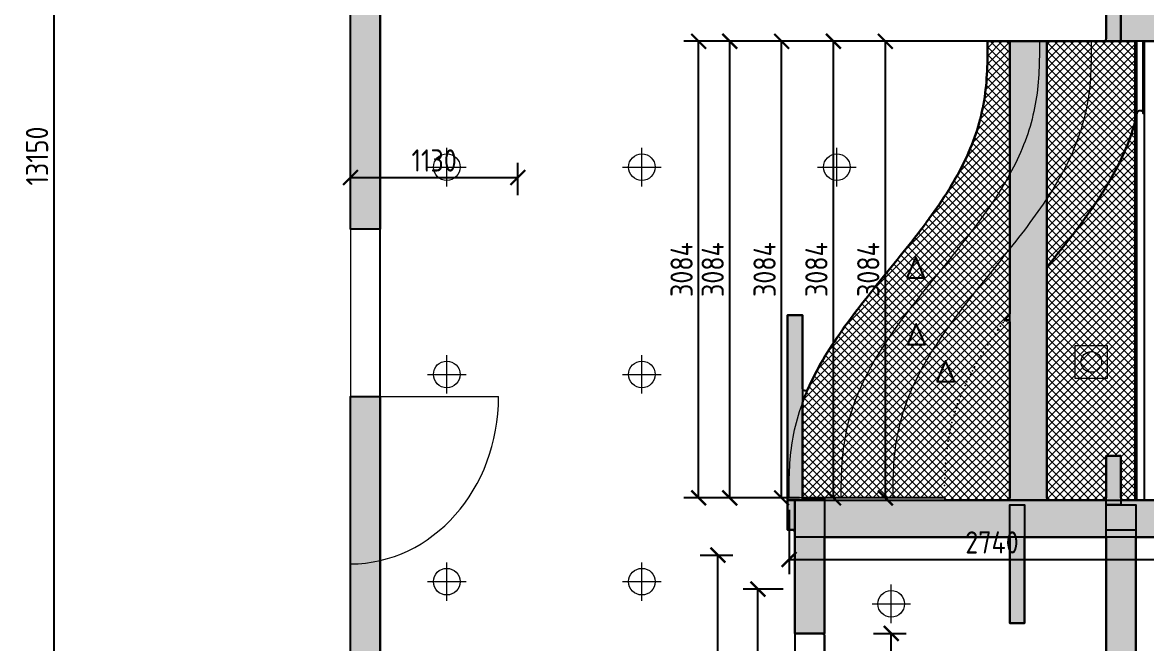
# Model space of a CAD drawing. Header units: millimetres. Extents: x -8200 to 33850, y -13747 to 15953.
# Drawn here: x 487 to 8073, y 3732 to 7927 of the extents above; entities that cross this region are included whole.
import ezdxf

# ---------------------------------------------------------------- set-up
doc = ezdxf.new("R2010")
doc.units = ezdxf.units.MM
for name, color, linetype, lineweight in [('A-CEIL-NODROP', 8, 'Continuous', 13), ('A-CEIL-STEP', 1, 'Continuous', 50), ('A-CEIL-ZONE', 7, 'Continuous', 25), ('A-CONFLICT', 8, 'Continuous', 25), ('A-DESIGN', 8, 'Continuous', 25), ('A-DIMS', 3, 'Continuous', 13), ('A-DOOR', 8, 'Continuous', 18), ('A-LITE-ACCENT', 6, 'Continuous', 25), ('A-LITE-BASE', 2, 'Continuous', 18), ('A-STAIR', 8, 'Continuous', 18), ('A-WALL', 8, 'Continuous', 25), ('A-WALL-FILL', 253, 'Continuous', 25)]:
    doc.layers.add(name, color=color, linetype=linetype, lineweight=lineweight)
doc.styles.get("Standard").update_dxf_attribs({"font": 'gbenor.shx', "bigfont": 'gbcbig.shx'})
doc.dimstyles.new('CD50', dxfattribs={"dimtxt": 150, "dimasz": 100, "dimexe": 100, "dimexo": 80, "dimgap": 40, "dimtad": 1, "dimdec": 0, "dimtxsty": 'Standard', "dimblk": 'ARCHTICK', "dimcen": 2.5, "dimclrd": 3, "dimclre": 3, "dimclrt": 3, "dimazin": 3, "dimtfac": 1, "dimtmove": 0, "dimatfit": 3})

# ---------------------------------------------------------------- blocks, each defined once
blk = doc.blocks.new('SYM-DOOR-LEAF')
at = {"layer": 'A-DOOR'}
blk.add_line((0, 0), (0, 1000), dxfattribs=at)
blk.add_arc((0, 0), 1000, 0, 90, dxfattribs=at)
blk.add_attdef('SRC_ID', (0, -200), '', height=150)
blk = doc.blocks.new('_ARCHTICK')
at = {"color": 0, "linetype": 'BYBLOCK', "const_width": 0.15}
blk.add_lwpolyline([(-0.5, -0.5), (0.5, 0.5)], dxfattribs=at)

msp = doc.modelspace()

# ---------------------------------------------------------------- hatches: boundary and pattern name
at = {"layer": 'A-CEIL-NODROP'}
h = msp.add_hatch(dxfattribs=at)
h.set_pattern_fill('ANSI37', color=256, scale=12)
h.paths.add_polyline_path([(6726.1, 4700.4), (6724.2, 4700.9), (6722.3, 4701.5), (6720.6, 4702.4), (6718.9, 4703.4), (6717.3, 4704.5), (6715.9, 4705.9), (6714.5, 4707.3), (6713.4, 4708.9), (6712.4, 4710.6), (6711.5, 4712.3), (6710.9, 4714.2), (6710.4, 4716.1), (6710.1, 4718), (6710, 4720), (6710, 4716.1), (6360, 4716.1), (6010, 4716.1), (5750, 4716.1), (5750, 5355.7), (5757.1, 5375), (5766.7, 5400), (5776.9, 5425), (5787.6, 5450), (5798.7, 5475), (5810.4, 5500), (5822.5, 5525), (5835.1, 5550), (5848.2, 5575), (5861.7, 5600), (5875.7, 5625), (5890.1, 5650), (5905, 5675), (5920.2, 5700), (5935.9, 5725), (5952, 5750), (5968.4, 5775), (5985.3, 5800), (6002.4, 5825), (6019.9, 5850), (6037.7, 5875), (6055.8, 5900), (6074.2, 5925), (6092.9, 5950), (6111.8, 5975), (6130.9, 6000), (6150.2, 6025), (6169.7, 6050), (6189.4, 6075), (6209.2, 6100), (6229.1, 6125), (6249.2, 6150), (6269.3, 6175), (6289.5, 6200), (6309.7, 6225), (6330, 6250), (6350.3, 6275), (6370.5, 6300), (6390.7, 6325), (6410.8, 6350), (6430.9, 6375), (6450.8, 6400), (6470.6, 6425), (6490.3, 6450), (6509.8, 6475), (6529.1, 6500), (6548.3, 6525), (6567.1, 6550), (6585.8, 6575), (6604.2, 6600), (6622.3, 6625), (6640.1, 6650), (6657.6, 6675), (6674.7, 6700), (6691.6, 6725), (6708, 6750), (6724.1, 6775), (6739.8, 6800), (6755, 6825), (6769.9, 6850), (6784.3, 6875), (6798.3, 6900), (6811.8, 6925), (6824.9, 6950), (6837.5, 6975), (6849.6, 7000), (6861.3, 7025), (6872.4, 7050), (6883.1, 7075), (6893.3, 7100), (6902.9, 7125), (6912.1, 7150), (6920.7, 7175), (6928.9, 7200), (6936.5, 7225), (6943.7, 7250), (6950.3, 7275), (6956.5, 7300), (6962.2, 7325), (6967.4, 7350), (6972.2, 7375), (6976.5, 7400), (6980.4, 7425), (6983.8, 7450), (6986.9, 7475), (6989.6, 7500), (6991.8, 7525), (6993.8, 7550), (6995.4, 7575), (6996.7, 7600), (6997.8, 7625), (6998.6, 7650), (6999.2, 7675), (6999.6, 7700), (6999.8, 7725), (6999.9, 7750), (7000, 7775), (7000, 7800), (7150, 7800), (7150, 7800), (7150, 7800), (7150, 5959.4), (7142.9, 5950), (7124.2, 5925), (7113.9, 5911), (7115.1, 5912.5), (7116.5, 5913.9), (7117.9, 5915.1), (7119.5, 5916.2), (7121.2, 5917.1), (7123, 5917.9), (7124.8, 5918.5), (7126.7, 5918.9), (7128.6, 5919.1), (7130.6, 5919.1), (7132.5, 5919), (7134.4, 5918.7), (7136.2, 5918.1), (7138, 5917.5), (7139.8, 5916.6), (7141.4, 5915.6), (7142.9, 5914.4), (7144.3, 5913.1), (7145.6, 5911.6), (7146.7, 5910.1), (7147.7, 5908.4), (7148.5, 5906.7), (7149.2, 5904.8), (7149.6, 5903), (7149.9, 5901.1), (7150, 5899.1), (7150, 4720), (7149.9, 4718), (7149.6, 4716.1), (7149.1, 4714.2), (7148.5, 4712.3), (7147.6, 4710.6), (7146.6, 4708.9), (7145.5, 4707.3), (7144.1, 4705.9), (7142.7, 4704.5), (7141.1, 4703.4), (7139.4, 4702.4), (7137.7, 4701.5), (7135.8, 4700.9), (7133.9, 4700.4), (7132, 4700.1), (7130, 4700), (6730, 4700), (6728, 4700.1)])
h.paths.add_polyline_path([(7105.8, 5900), (7105.8, 5899.9), (7105.8, 5900.1)])
h.paths.add_polyline_path([(7087.7, 5875), (7087.7, 5874.9), (7087.7, 5875.1)])
h.paths.add_polyline_path([(7069.9, 5850), (7069.9, 5849.9), (7069.9, 5850.1)])
h.paths.add_polyline_path([(7052.4, 5825), (7052.3, 5824.9), (7052.5, 5825.1)])
h.paths.add_polyline_path([(7035.3, 5800), (7035.3, 5800), (7035.3, 5800)])
h.paths.add_polyline_path([(7018.4, 5775), (7018.3, 5774.9), (7018.5, 5775.1)])
h.paths.add_polyline_path([(7002, 5750), (7002, 5749.9), (7002, 5750.1)])
h.paths.add_polyline_path([(6985.9, 5725), (6985.8, 5724.9), (6986, 5725.1)])
h.paths.add_polyline_path([(6970.2, 5700), (6970.1, 5699.9), (6970.3, 5700.1)])
h.paths.add_polyline_path([(6955, 5675), (6955, 5674.9), (6955, 5675.1)])
h.paths.add_polyline_path([(6940.1, 5650), (6940, 5649.9), (6940.2, 5650.1)])
h.paths.add_polyline_path([(6925.7, 5625), (6925.6, 5624.9), (6925.8, 5625.1)])
h.paths.add_polyline_path([(6911.7, 5600), (6911.6, 5599.9), (6911.8, 5600.1)])
h.paths.add_polyline_path([(6898.2, 5575), (6898.1, 5574.9), (6898.3, 5575.1)])
h.paths.add_polyline_path([(6885.1, 5550), (6885, 5549.9), (6885.2, 5550.1)])
h.paths.add_polyline_path([(6872.5, 5525), (6872.4, 5524.9), (6872.6, 5525.1)])
h.paths.add_polyline_path([(6860.4, 5500), (6860.3, 5499.9), (6860.5, 5500.1)])
h.paths.add_polyline_path([(6848.7, 5475), (6848.6, 5474.8), (6848.8, 5475.2)])
h.paths.add_polyline_path([(6837.6, 5450), (6837.5, 5449.9), (6837.7, 5450.1)])
h.paths.add_polyline_path([(6826.9, 5425), (6826.8, 5424.8), (6827, 5425.2)])
h.paths.add_polyline_path([(6816.7, 5400), (6816.6, 5399.8), (6816.8, 5400.2)])
h.paths.add_polyline_path([(6807.1, 5375), (6807.1, 5374.9), (6807.2, 5375.1)])
h.paths.add_polyline_path([(6797.9, 5350), (6797.8, 5349.8), (6798, 5350.2)])
h.paths.add_polyline_path([(6789.3, 5325), (6789.3, 5324.9), (6789.3, 5325.1)])
h.paths.add_polyline_path([(6781.1, 5300), (6781, 5299.8), (6781.2, 5300.2)])
h.paths.add_polyline_path([(6773.5, 5275), (6773.5, 5274.9), (6773.5, 5275.1)])
h.paths.add_polyline_path([(6766.3, 5250), (6766.2, 5249.8), (6766.4, 5250.2)])
h.paths.add_polyline_path([(6759.7, 5225), (6759.7, 5224.9), (6759.7, 5225.1)])
h.paths.add_polyline_path([(6753.5, 5200), (6753.5, 5199.8), (6753.5, 5200.2)])
h.paths.add_polyline_path([(6747.8, 5175), (6747.8, 5174.8), (6747.8, 5175.2)])
h.paths.add_polyline_path([(6742.6, 5150), (6742.6, 5149.8), (6742.6, 5150.2)])
h.paths.add_polyline_path([(6737.8, 5125), (6737.8, 5124.8), (6737.8, 5125.2)])
h.paths.add_polyline_path([(6733.5, 5100), (6733.5, 5099.8), (6733.5, 5100.2)])
h.paths.add_polyline_path([(6729.6, 5075), (6729.6, 5074.8), (6729.6, 5075.2)])
h.paths.add_polyline_path([(6726.2, 5050), (6726.2, 5049.9), (6726.2, 5050.1)])
h.paths.add_polyline_path([(6723.1, 5025), (6723.1, 5024.8), (6723.1, 5025.2)])
h.paths.add_polyline_path([(6720.4, 5000), (6720.4, 4999.8), (6720.4, 5000.2)])
h.paths.add_polyline_path([(6718.2, 4975), (6718.2, 4974.9), (6718.2, 4975.1)])
h.paths.add_polyline_path([(6716.2, 4950), (6716.2, 4949.8), (6716.2, 4950.2)])
h.paths.add_polyline_path([(6714.6, 4925), (6714.6, 4924.9), (6714.6, 4925.1)])
h.paths.add_polyline_path([(6713.3, 4900), (6713.3, 4899.9), (6713.3, 4900.1)])
h.paths.add_polyline_path([(6712.2, 4875), (6712.2, 4874.9), (6712.2, 4875.1)])
h.paths.add_polyline_path([(6711.4, 4850), (6711.4, 4849.9), (6711.4, 4850.1)])
h.paths.add_polyline_path([(6710.8, 4825), (6710.8, 4824.9), (6710.8, 4825.1)])
h.paths.add_polyline_path([(6710.4, 4800), (6710.4, 4799.9), (6710.4, 4800.1)])
h.paths.add_polyline_path([(6710.2, 4775), (6710.2, 4775), (6710.2, 4775)])
h.paths.add_polyline_path([(6710, 4725), (6710, 4725), (6710, 4725)])
h = msp.add_hatch(dxfattribs=at)
h.set_pattern_fill('ANSI37', color=256, scale=12)
h.paths.add_polyline_path([(7993.7, 7250), (7986.5, 7225), (7978.9, 7200), (7970.7, 7175), (7962.1, 7150), (7952.9, 7125), (7943.3, 7100), (7933.1, 7075), (7922.4, 7050), (7911.3, 7025), (7899.6, 7000), (7887.5, 6975), (7874.9, 6950), (7861.8, 6925), (7848.3, 6900), (7834.3, 6875), (7819.9, 6850), (7805, 6825), (7789.8, 6800), (7774.1, 6775), (7758, 6750), (7741.6, 6725), (7724.7, 6700), (7707.6, 6675), (7690.1, 6650), (7672.3, 6625), (7654.2, 6600), (7635.8, 6575), (7617.1, 6550), (7598.2, 6525), (7579.1, 6500), (7559.8, 6475), (7540.3, 6450), (7520.6, 6425), (7500.8, 6400), (7480.9, 6375), (7460.8, 6350), (7440.7, 6325), (7420.5, 6300), (7400.3, 6275), (7400, 6274.6), (7400, 7800), (7400, 7800), (7400, 7800), (7700, 7800), (7800, 7800), (8000, 7800), (8000, 7273.9)])
h = msp.add_hatch(dxfattribs=at)
h.set_pattern_fill('ANSI37', color=256, scale=12)
h.paths.add_polyline_path([(7416.1, 4700.4), (7414.2, 4700.9), (7412.3, 4701.5), (7410.6, 4702.4), (7408.9, 4703.4), (7407.3, 4704.5), (7405.9, 4705.9), (7404.5, 4707.3), (7403.4, 4708.9), (7402.4, 4710.6), (7401.5, 4712.3), (7400.9, 4714.2), (7400.4, 4716.1), (7400.1, 4718), (7400, 4720), (7400, 6267.6), (7400.1, 6269.5), (7400.4, 6271.4), (7400.8, 6273.3), (7401.5, 6275.1), (7402.3, 6276.9), (7403.3, 6278.6), (7404.4, 6280.1), (7440.7, 6325), (7460.8, 6350), (7480.9, 6375), (7500.8, 6400), (7520.6, 6425), (7540.3, 6450), (7559.8, 6475), (7579.1, 6500), (7598.2, 6525), (7617.1, 6550), (7635.8, 6574.9), (7654.2, 6599.9), (7672.3, 6624.9), (7690.1, 6649.9), (7707.6, 6675), (7707.6, 6675), (7724.7, 6700), (7741.6, 6724.9), (7741.6, 6725.1), (7758, 6749.9), (7774.1, 6775), (7774.1, 6775), (7789.8, 6799.9), (7789.8, 6800.1), (7805, 6824.9), (7819.9, 6849.9), (7819.9, 6850.1), (7834.3, 6874.9), (7834.3, 6875.1), (7848.3, 6899.9), (7848.3, 6900.1), (7861.8, 6924.9), (7861.8, 6925.1), (7874.9, 6949.9), (7874.9, 6950.1), (7887.5, 6974.9), (7887.5, 6975.1), (7899.6, 6999.9), (7899.6, 7000.1), (7911.3, 7024.9), (7911.3, 7025.1), (7922.4, 7049.9), (7922.4, 7050.1), (7933.1, 7074.9), (7933.1, 7075.1), (7943.3, 7099.9), (7943.3, 7100.1), (7952.9, 7124.9), (7952.9, 7125.1), (7962.1, 7149.9), (7962.1, 7150.1), (7970.7, 7174.9), (7970.7, 7175.1), (7978.9, 7199.9), (7978.9, 7200.1), (7986.5, 7224.9), (7986.5, 7225.1), (7993.7, 7249.9), (7993.7, 7250.1), (8000, 7273.9), (8000, 4700), (7920, 4700), (7918, 4700.1), (7916.1, 4700.4), (7914.2, 4700.9), (7912.3, 4701.5), (7910.6, 4702.4), (7908.9, 4703.4), (7907.3, 4704.5), (7905.9, 4705.9), (7904.5, 4707.3), (7903.4, 4708.9), (7902.4, 4710.6), (7901.5, 4712.3), (7900.9, 4714.2), (7900.4, 4716.1), (7900.1, 4718), (7900, 4720), (7900, 4999.7), (7900, 4999.7), (7900, 5000), (7899.7, 5000), (7899.7, 5000), (7800.3, 5000), (7800.3, 5000), (7800, 5000), (7800, 4999.7), (7800, 4999.7), (7800, 4720), (7799.9, 4718), (7799.6, 4716.1), (7799.1, 4714.2), (7798.5, 4712.3), (7797.6, 4710.6), (7796.6, 4708.9), (7795.5, 4707.3), (7794.1, 4705.9), (7792.7, 4704.5), (7791.1, 4703.4), (7789.4, 4702.4), (7787.7, 4701.5), (7785.8, 4700.9), (7783.9, 4700.4), (7782, 4700.1), (7780, 4700), (7420, 4700), (7418, 4700.1)])
at = {"layer": 'A-WALL-FILL'}
h = msp.add_hatch(color=256, dxfattribs=at)
h.dxf.hatch_style = 1
h.paths.add_polyline_path([(2700, 6531), (2700, 6649), (2700, 10941), (2700, 13200.2), (2699.9, 13200.2), (2699.9, 13920.2), (2699.9, 14953.2), (2782, 14953.2), (2899.9, 14953.2), (2899.9, 14233.2), (2899.9, 13600), (2900, 13600), (2900, 13200.2), (3269.5, 13200.2), (3700, 13200.2), (3700, 13400), (3800, 13400), (3800, 12950), (3700, 12950), (3700, 13000.2), (3430.3, 13000.2), (2900, 13000.2), (2900, 10941), (2900, 6649), (2900, 6531), (2900, 6530), (2700, 6530)])
h = msp.add_hatch(color=256, dxfattribs=at)
h.dxf.hatch_style = 1
h.paths.add_polyline_path([(6900, 13400), (7000, 13400), (7000, 13200.2), (7269.5, 13200.2), (7799.9, 13200.2), (7799.9, 13118.1), (7799.9, 13002), (7800, 13002), (7800, 13400.2), (7799.9, 13400.2), (7799.9, 13820.2), (7879.9, 13820.2), (7879.9, 13900.2), (13019.9, 13900.2), (13019.9, 13820.2), (13099.9, 13820.2), (13099.9, 13600), (13100, 13600), (13100, 11801), (13100, 11800.2), (13264.2, 11800.2), (13499.9, 11800.2), (13499.9, 11700.2), (13541, 11700.2), (13599.9, 11700.2), (13599.9, 11346.6), (13599.9, 11183.3), (13599.9, 11105), (13599.3, 11105), (13595, 11105), (13595, 11104.4), (13595, 11100.2), (13595, 10977.1), (13595, 10900.2), (13347.4, 10900.2), (13100, 10900.2), (13100, 10900), (13700, 10900), (13700, 10700), (13100, 10700), (13100, 7451), (13100, 7450), (12900, 7450), (12900, 7451), (12900, 7800), (10901, 7800), (9949, 7800), (9900, 7800), (9900, 7700), (9700, 7700), (9700, 8000.2), (9700, 8250), (9699.9, 8250), (9699.9, 9243.1), (9699.9, 10700), (8000.1, 10700), (8000.1, 8000.1), (8000, 8000), (8799, 8000), (8800, 8000), (8800, 7800), (8799, 7800), (7900, 7800), (7800, 7800), (7800, 7999.9), (7790, 7999.9), (7749.9, 7999.9), (7749.9, 10898), (7749.9, 11100.1), (7749.9, 11700), (7800, 11700), (7900, 11700), (8000.1, 11700), (8000.1, 11100.2), (8601.4, 11100.2), (9699.9, 11100.2), (9699.9, 11029.4), (9699.9, 10900.2), (9785.6, 10900.2), (9899.9, 10900.2), (9899.9, 10900), (9900, 10900), (12900, 10900), (12900, 10999), (12900, 11100.2), (12899.9, 11100.2), (12899.9, 13400.2), (8199.9, 13400.2), (8199.9, 13235.9), (8199.9, 13000.2), (8035.6, 13000.2), (7999.8, 13000.2), (8000.1, 12999.9), (8000.1, 12649.9), (7900, 12649.9), (7900, 12551), (7900, 12550), (7800, 12550), (7800, 12551), (7800, 12649.9), (7790, 12649.9), (7749.9, 12649.9), (7749.9, 12999.9), (7790, 12999.9), (7790, 13000.2), (7430.3, 13000.2), (7000, 13000.2), (7000, 12950), (6900, 12950), (6900, 13000.2), (6899.9, 13000.2), (6899.9, 13082.3), (6899.9, 13200.2), (6900, 13200.2)])
h.paths.add_polyline_path([(9699.9, 10900.2), (9098.4, 10900.2), (8000.1, 10900.2), (8000.1, 10900), (9699.9, 10900)])
h.paths.add_polyline_path([(9900, 8000), (9949, 8000), (10901, 8000), (12900, 8000), (12900, 10700), (9900, 10700)])
h = msp.add_hatch(color=256, dxfattribs=at)
h.dxf.hatch_style = 1
h.paths.add_polyline_path([(5499.9, 450), (2801, 450), (1500, 450), (1399, 450), (1300, 450), (1300, 650), (1300, 700.2), (1299.9, 700.2), (1299.9, 704.8), (1299.9, 705), (1299.9, 2300.2), (1300, 2300.2), (1300, 2400), (1300, 2560), (2700, 2560), (2700, 5399), (2700, 5400), (2900, 5400), (2900, 5399), (2900, 2810), (2900, 2560), (2900, 2400), (2900, 2300), (2700, 2300), (2700, 2400), (2699.9, 2400), (2699.9, 2300.2), (2124.9, 2300.2), (1500, 2300.2), (1500, 2200), (2050, 2200), (2050, 1650), (1500, 1650), (1500, 1300), (2050, 1300), (2050, 750), (1500, 750), (1500, 700.1), (1500.1, 700.1), (1772.8, 700.1), (2100.1, 700.1), (2100.1, 650), (2801, 650), (5099.9, 650), (5099.9, 700.1), (5281.8, 700.1), (5500.1, 700.1), (5500.1, 650), (5700, 650), (5700, 700.2), (5572.4, 700.2), (5572.4, 1130.3), (5572.4, 1400), (5700, 1400), (5900, 1400), (5900, 1399), (5900, 200.2), (6680.3, 200.2), (7449.9, 200.2), (7449.9, 293.9), (7449.9, 500.2), (7593.6, 500.2), (7799.9, 500.2), (7799.9, 1721.7), (7799.9, 4450), (7250, 4450), (7250, 3870), (7150, 3870), (7150, 4450), (5900, 4450), (5900, 3800), (5700, 3800), (5700, 4450), (5700, 4499.9), (5699.9, 4499.9), (5650, 4499.9), (5649.9, 4499.9), (5649.9, 4529.9), (5649.9, 4715.1), (5650, 4715.1), (5650, 5950), (5750, 5950), (5750, 4715.1), (5900.1, 4715.1), (5900.1, 4700.1), (5900.1, 4700), (7150, 4700), (7150, 7800), (7400, 7800), (7400, 4700), (7800, 4700), (7800, 5000), (7900, 5000), (7900, 4700), (8236, 4700), (8236, 4624.4), (8249.2, 4597.7), (8250, 4596.1), (8250, 4519.2), (8236, 4518.6), (8236, 4450), (8000, 4450), (8000, 200.2), (8212.2, 200.2), (8599.9, 200.2), (8599.9, 71), (8599.9, 25.8), (8599.9, 5), (8508.4, 5), (8495, 5), (8495, 4.4), (8495, 0.2), (8442.3, 0.2), (8387.6, 0.2), (8000, 0.2), (8000, 0), (8599, 0), (10801, 0), (11400, 0), (11400, 4450), (9001, 4450), (9000, 4450), (9000, 4500), (9000, 4650), (9000, 4900), (8950, 4900), (8950, 6300), (9049.9, 6300), (9049.9, 6450.2), (9050, 6450.2), (9050, 6500), (9059, 6500), (9059, 6507.2), (9123.3, 6507.2), (9199.9, 6507.2), (9199.9, 6514.5), (9199.9, 6600.2), (10142.8, 6600.2), (11399.9, 6600.2), (11399.9, 6535.9), (11399.9, 6500), (11400, 6500), (11599.9, 6500), (11599.9, 6600.2), (11749.9, 6600.2), (11949.9, 6600.2), (11949.9, 6600.1), (12650, 6600.1), (12650, 6399.9), (12100, 6399.9), (12100, 6300), (11600, 6300), (11600, 4900), (11600, 4200), (11600, 200.2), (11812.2, 200.2), (12199.9, 200.2), (12199.9, 71), (12199.9, 25.8), (12199.9, 5), (12108.4, 5), (12095, 5), (12095, 4.4), (12095, 0.2), (12042.3, 0.2), (11987.6, 0.2), (11600, 0.2), (11600, 0), (12199, 0), (14701, 0), (15400, 0), (15400, -200), (14899.9, -200), (14899.9, -212.1), (14899.9, -599.8), (14864.5, -599.8), (14799.9, -599.8), (14799.9, -247), (14799.9, -205), (14800.6, -205), (14805, -205), (14805, -200), (14701, -200), (12199, -200), (12095, -200), (12095, -205), (12095.6, -205), (12099.9, -205), (12099.9, -440.5), (12099.9, -599.8), (12064.5, -599.8), (11999.9, -599.8), (11999.9, -387.5), (11999.9, -200), (11600, -200), (11400, -200), (10999.9, -200), (10999.9, -212.1), (10999.9, -599.8), (10964.5, -599.8), (10899.9, -599.8), (10899.9, -247), (10899.9, -205), (10900.6, -205), (10905, -205), (10905, -200), (10801, -200), (8599, -200), (8495, -200), (8495, -205), (8495.6, -205), (8499.9, -205), (8499.9, -440.5), (8499.9, -599.8), (8464.5, -599.8), (8399.9, -599.8), (8399.9, -387.5), (8399.9, -200), (7201, -200), (6050, -200), (5380, -200), (5380, 0), (5700, 0), (5700, 0.2), (5499.9, 0.2)])
h.paths.add_polyline_path([(9209, 4810.2), (9209, 4793), (9209, 4750.2), (9209, 4693), (9209, 4650), (9988.1, 4650), (9988.1, 4693), (10326.6, 4693), (10777.9, 4693), (10777.9, 4735.9), (10777.9, 4793), (10439.4, 4793), (9988.1, 4793), (9988.1, 4805.9), (9988.1, 4823.1), (10326.6, 4823.1), (10777.9, 4823.1), (10791.6, 4823.1), (10809.9, 4823.1), (11062.8, 4823.1), (11300, 4823.1), (11300, 6300), (11241, 6300), (10499, 6300), (9209, 6300), (9209, 5785.4), (9209, 4823.1)])
h.paths.add_polyline_path([(9059, 4650), (9059, 5230.2), (9050, 5230.2), (9050, 4650)])
h.paths.add_polyline_path([(7800, 200.2), (7799.9, 200.2), (7799.9, 150.2), (7799.9, 118.1), (7799.9, 0.2), (7312, 0.2), (7105, 0.2), (7105, 1.9), (7105, 5), (6457.6, 5), (6095, 5), (6095, 3.3), (6095, 0.2), (5993.4, 0.2), (5900, 0.2), (5900, 0), (6050, 0), (7201, 0), (7800, 0)])

# ---------------------------------------------------------------- linework, layer by layer
at = {"layer": 'A-CEIL-STEP'}
msp.add_lwpolyline([(8000, 4700), (8000, 7801)], dxfattribs=at)
at = {"layer": 'A-CEIL-ZONE'}
for points in [[(2900, 2580), (2900, 12980.2)], [(7800, 7979.9), (7800, 7820), (7799.9, 7818.1), (7799.6, 7816.1), (7799.1, 7814.2), (7798.5, 7812.4), (7797.6, 7810.6), (7796.6, 7808.9), (7795.5, 7807.3), (7794.1, 7805.9), (7792.7, 7804.6), (7791.1, 7803.4), (7789.4, 7802.4), (7787.7, 7801.5), (7785.8, 7800.9), (7783.9, 7800.4), (7782, 7800.1), (7780, 7800), (7700, 7800), (7000.5, 7800), (7000, 7800), (7000, 7799.5), (7000, 7775), (7000, 7775), (6999.9, 7750), (6999.8, 7725), (6999.8, 7725), (6999.6, 7700.1), (6999.6, 7699.9), (6999.2, 7675.1), (6999.2, 7674.9), (6998.6, 7650.1), (6998.6, 7649.9), (6997.8, 7625.1), (6997.8, 7624.9), (6996.7, 7600.1), (6996.7, 7599.9), (6995.4, 7575.1), (6995.4, 7574.9), (6993.8, 7550.2), (6993.8, 7549.8), (6991.8, 7525.1), (6991.8, 7524.9), (6989.6, 7500.2), (6989.6, 7499.8), (6986.9, 7475.2), (6986.9, 7474.8), (6983.8, 7450.1), (6983.8, 7449.9), (6980.4, 7425.2), (6980.4, 7424.8), (6976.5, 7400.2), (6976.5, 7399.8), (6972.2, 7375.2), (6972.2, 7374.8), (6967.4, 7350.2), (6967.4, 7349.8), (6962.2, 7325.2), (6962.2, 7324.8), (6956.5, 7300.2), (6956.5, 7299.8), (6950.3, 7275.1), (6950.3, 7274.9), (6943.8, 7250.2), (6943.6, 7249.8), (6936.5, 7225.1), (6936.5, 7224.9), (6929, 7200.2), (6928.8, 7199.8), (6920.7, 7175.1), (6920.7, 7174.9), (6912.2, 7150.2), (6912, 7149.8), (6902.9, 7125.1), (6902.8, 7124.9), (6893.4, 7100.2), (6893.2, 7099.8), (6883.2, 7075.2), (6883, 7074.8), (6872.5, 7050.1), (6872.3, 7049.9), (6861.4, 7025.2), (6861.2, 7024.8), (6849.7, 7000.1), (6849.5, 6999.9), (6837.6, 6975.1), (6837.4, 6974.9), (6825, 6950.1), (6824.8, 6949.9), (6811.9, 6925.1), (6811.7, 6924.9), (6798.4, 6900.1), (6798.2, 6899.9), (6784.4, 6875.1), (6784.2, 6874.9), (6770, 6850.1), (6769.8, 6849.9), (6755, 6825.1), (6755, 6824.9), (6739.9, 6800.1), (6739.7, 6799.9), (6724.2, 6775.1), (6724, 6774.9), (6708, 6750.1), (6708, 6749.9), (6691.7, 6725.1), (6691.5, 6724.9), (6674.7, 6700), (6674.7, 6700), (6657.7, 6675.1), (6657.5, 6674.9), (6640.1, 6650.1), (6640.1, 6649.9), (6622.3, 6625.1), (6622.3, 6624.9), (6604.2, 6600.1), (6604.2, 6599.9), (6600.9, 6595.5), (6600.3, 6594.8), (6600.1, 6594.5), (6585.9, 6575.1), (6585.7, 6574.9), (6567.1, 6550), (6567.1, 6550), (6548.4, 6525.1), (6548.2, 6524.9), (6529.1, 6500), (6529.1, 6500), (6509.8, 6475), (6509.8, 6475), (6490.3, 6450), (6490.3, 6450), (6470.6, 6425), (6470.6, 6425), (6450.8, 6400), (6450.8, 6400), (6430.9, 6375), (6430.9, 6375), (6410.8, 6350), (6390.7, 6325), (6390.7, 6325), (6350.3, 6275), (6350.3, 6275), (6309.7, 6225), (6269.3, 6175), (6249.2, 6150), (6229.1, 6125), (6209.2, 6100), (6189.4, 6075), (6169.7, 6050), (6150.2, 6025), (6130.9, 6000), (6111.8, 5975), (6092.9, 5950), (6074.2, 5925.1), (6055.8, 5900.1), (6037.7, 5875.1), (6019.9, 5850.1), (6002.4, 5825), (6002.4, 5825), (5985.3, 5800), (5968.4, 5775.1), (5968.4, 5774.9), (5952, 5750.1), (5935.9, 5725), (5935.9, 5725), (5920.2, 5700.1), (5920.2, 5699.9), (5905, 5675.1), (5890.1, 5650.1), (5890.1, 5649.9), (5875.7, 5625.1), (5875.7, 5624.9), (5861.7, 5600.1), (5861.7, 5599.9), (5848.2, 5575.1), (5848.2, 5574.9), (5835.1, 5550.1), (5835.1, 5549.9), (5822.5, 5525.1), (5822.5, 5524.9), (5810.4, 5500.1), (5810.4, 5499.9), (5798.7, 5475.1), (5798.7, 5474.9), (5788.3, 5451.5), (5787.4, 5449.8), (5786.4, 5448.1), (5785.2, 5446.6), (5783.8, 5445.2), (5782.4, 5443.9), (5780.8, 5442.8), (5779.1, 5441.8), (5777.3, 5441), (5775.5, 5440.4), (5773.6, 5440), (5771.7, 5439.7), (5769.7, 5439.6), (5767.8, 5439.8), (5765.9, 5440.1), (5764, 5440.6), (5762.1, 5441.3), (5760.4, 5442.1), (5758.7, 5443.1), (5757.2, 5444.3), (5755.8, 5445.6), (5754.5, 5447.1), (5753.3, 5448.6), (5752.3, 5450.3), (5751.5, 5452.1), (5750.8, 5453.9), (5750.4, 5455.8), (5750.1, 5457.7), (5750, 5459.6), (5750, 5949.7), (5750, 5949.7), (5750, 5950), (5749.7, 5950), (5749.7, 5950), (5650.3, 5950), (5650.3, 5950), (5650, 5950), (5650, 5949.7), (5650, 5949.7), (5650, 4716.8), (5649.9, 4714.9), (5649.9, 4714.8), (5649.9, 4714.8), (5649.9, 4500.2), (5649.9, 4500.2), (5649.9, 4499.9), (5650.2, 4499.9), (5650.2, 4499.9), (5680, 4499.9), (5682, 4499.8), (5683.9, 4499.5), (5685.8, 4499), (5687.7, 4498.4), (5689.4, 4497.5), (5691.1, 4496.5), (5692.7, 4495.4), (5694.1, 4494), (5695.5, 4492.6), (5696.6, 4491), (5697.6, 4489.3), (5698.5, 4487.6), (5699.1, 4485.7), (5699.6, 4483.8), (5699.9, 4481.9), (5700, 4479.9), (5700, 3800.3), (5700, 3800.3), (5700, 3800), (5700.3, 3800), (5700.3, 3800), (5880, 3800), (5881.9, 3799.9), (5883.9, 3799.6), (5885.8, 3799.1), (5887.6, 3798.5), (5889.4, 3797.6), (5891.1, 3796.6), (5892.7, 3795.5), (5894.1, 3794.1), (5895.4, 3792.7), (5896.6, 3791.1), (5897.6, 3789.4), (5898.5, 3787.7), (5899.1, 3785.8), (5899.6, 3783.9), (5899.9, 3782), (5900, 3780), (5900, 2320)], [(8235.7, 4700), (8000, 4700), (8000, 7273.9), (8000.3, 7274.9), (8000.3, 7275.1), (8006.5, 7299.9), (8006.5, 7300.1), (8010.5, 7317.5), (8011, 7319.4), (8011.7, 7321.2), (8012.6, 7323), (8013.6, 7324.6), (8014.8, 7326.1), (8016.2, 7327.6), (8017.6, 7328.8), (8019.2, 7330), (8020.9, 7330.9), (8022.7, 7331.7), (8024.5, 7332.3), (8026.4, 7332.8), (8028.4, 7333), (8030.3, 7333.1), (8032.2, 7333), (8034.2, 7332.7), (8036, 7332.2), (8037.9, 7331.5), (8039.6, 7330.6), (8041.3, 7329.6), (8042.8, 7328.5), (8044.2, 7327.1), (8045.5, 7325.7), (8046.7, 7324.1), (8047.7, 7322.4), (8048.5, 7320.7), (8049.2, 7318.9), (8049.6, 7317), (8049.9, 7315), (8050, 7313.1), (8050, 7800), (9699, 7800)], [(5900, 2300), (5900, 3800), (5900, 4449), (5900, 4449.1), (5900, 4449.2), (5900, 4449.3), (5900.1, 4449.4), (5900.1, 4449.5), (5900.2, 4449.6), (5900.2, 4449.6), (5900.3, 4449.7), (5900.4, 4449.8), (5900.4, 4449.8), (5900.5, 4449.9), (5900.6, 4449.9), (5900.7, 4450), (5900.8, 4450), (5900.9, 4450), (5901, 4450), (7149, 4450), (7149.1, 4450), (7149.2, 4450), (7149.3, 4450), (7149.4, 4449.9), (7149.5, 4449.9), (7149.6, 4449.8), (7149.6, 4449.8), (7149.7, 4449.7), (7149.8, 4449.6), (7149.8, 4449.6), (7149.9, 4449.5), (7149.9, 4449.4), (7150, 4449.3), (7150, 4449.2), (7150, 4449.1), (7150, 4449), (7150, 3870), (7150, 3870), (7150, 3870), (7250, 3870), (7250, 3870), (7250, 3870), (7250, 4449), (7250, 4449.1), (7250, 4449.2), (7250, 4449.3), (7250.1, 4449.4), (7250.1, 4449.5), (7250.2, 4449.6), (7250.2, 4449.6), (7250.3, 4449.7), (7250.4, 4449.8), (7250.4, 4449.8), (7250.5, 4449.9), (7250.6, 4449.9), (7250.7, 4450), (7250.8, 4450), (7250.9, 4450), (7251, 4450), (7798.9, 4450), (7799, 4450), (7799.1, 4450), (7799.2, 4450), (7799.3, 4449.9), (7799.4, 4449.9), (7799.5, 4449.8), (7799.5, 4449.8), (7799.6, 4449.7), (7799.7, 4449.6), (7799.7, 4449.6), (7799.8, 4449.5), (7799.8, 4449.4), (7799.9, 4449.3), (7799.9, 4449.2), (7799.9, 4449.1), (7799.9, 4449), (7799.9, 501.2)], [(8000, 201.2), (8000, 4449), (8000, 4449.1), (8000, 4449.2), (8000, 4449.3), (8000.1, 4449.4), (8000.1, 4449.5), (8000.2, 4449.6), (8000.2, 4449.6), (8000.3, 4449.7), (8000.4, 4449.8), (8000.4, 4449.8), (8000.5, 4449.9), (8000.6, 4449.9), (8000.7, 4450), (8000.8, 4450), (8000.9, 4450), (8001, 4450), (8236, 4450)]]:
    msp.add_lwpolyline(points, dxfattribs=at)
for points in [[(6726.1, 4700.4), (6724.2, 4700.9), (6722.3, 4701.5), (6720.6, 4702.4), (6718.9, 4703.4), (6717.3, 4704.5), (6715.9, 4705.9), (6714.5, 4707.3), (6713.4, 4708.9), (6712.4, 4710.6), (6711.5, 4712.3), (6710.9, 4714.2), (6710.4, 4716.1), (6710.1, 4718), (6710, 4720), (6710, 4716.1), (6360, 4716.1), (6010, 4716.1), (5750, 4716.1), (5750, 5355.7), (5757.1, 5375), (5766.7, 5400), (5776.9, 5425), (5787.6, 5450), (5798.7, 5475), (5810.4, 5500), (5822.5, 5525), (5835.1, 5550), (5848.2, 5575), (5861.7, 5600), (5875.7, 5625), (5890.1, 5650), (5905, 5675), (5920.2, 5700), (5935.9, 5725), (5952, 5750), (5968.4, 5775), (5985.3, 5800), (6002.4, 5825), (6019.9, 5850), (6037.7, 5875), (6055.8, 5900), (6074.2, 5925), (6092.9, 5950), (6111.8, 5975), (6130.9, 6000), (6150.2, 6025), (6169.7, 6050), (6189.4, 6075), (6209.2, 6100), (6229.1, 6125), (6249.2, 6150), (6269.3, 6175), (6289.5, 6200), (6309.7, 6225), (6330, 6250), (6350.3, 6275), (6370.5, 6300), (6390.7, 6325), (6410.8, 6350), (6430.9, 6375), (6450.8, 6400), (6470.6, 6425), (6490.3, 6450), (6509.8, 6475), (6529.1, 6500), (6548.3, 6525), (6567.1, 6550), (6585.8, 6575), (6604.2, 6600), (6622.3, 6625), (6640.1, 6650), (6657.6, 6675), (6674.7, 6700), (6691.6, 6725), (6708, 6750), (6724.1, 6775), (6739.8, 6800), (6755, 6825), (6769.9, 6850), (6784.3, 6875), (6798.3, 6900), (6811.8, 6925), (6824.9, 6950), (6837.5, 6975), (6849.6, 7000), (6861.3, 7025), (6872.4, 7050), (6883.1, 7075), (6893.3, 7100), (6902.9, 7125), (6912.1, 7150), (6920.7, 7175), (6928.9, 7200), (6936.5, 7225), (6943.7, 7250), (6950.3, 7275), (6956.5, 7300), (6962.2, 7325), (6967.4, 7350), (6972.2, 7375), (6976.5, 7400), (6980.4, 7425), (6983.8, 7450), (6986.9, 7475), (6989.6, 7500), (6991.8, 7525), (6993.8, 7550), (6995.4, 7575), (6996.7, 7600), (6997.8, 7625), (6998.6, 7650), (6999.2, 7675), (6999.6, 7700), (6999.8, 7725), (6999.9, 7750), (7000, 7775), (7000, 7800), (7150, 7800), (7150, 7800), (7150, 7800), (7150, 5959.4), (7142.9, 5950), (7124.2, 5925), (7113.9, 5911), (7115.1, 5912.5), (7116.5, 5913.9), (7117.9, 5915.1), (7119.5, 5916.2), (7121.2, 5917.1), (7123, 5917.9), (7124.8, 5918.5), (7126.7, 5918.9), (7128.6, 5919.1), (7130.6, 5919.1), (7132.5, 5919), (7134.4, 5918.7), (7136.2, 5918.1), (7138, 5917.5), (7139.8, 5916.6), (7141.4, 5915.6), (7142.9, 5914.4), (7144.3, 5913.1), (7145.6, 5911.6), (7146.7, 5910.1), (7147.7, 5908.4), (7148.5, 5906.7), (7149.2, 5904.8), (7149.6, 5903), (7149.9, 5901.1), (7150, 5899.1), (7150, 4720), (7149.9, 4718), (7149.6, 4716.1), (7149.1, 4714.2), (7148.5, 4712.3), (7147.6, 4710.6), (7146.6, 4708.9), (7145.5, 4707.3), (7144.1, 4705.9), (7142.7, 4704.5), (7141.1, 4703.4), (7139.4, 4702.4), (7137.7, 4701.5), (7135.8, 4700.9), (7133.9, 4700.4), (7132, 4700.1), (7130, 4700), (6730, 4700), (6728, 4700.1)], [(7993.7, 7250), (7986.5, 7225), (7978.9, 7200), (7970.7, 7175), (7962.1, 7150), (7952.9, 7125), (7943.3, 7100), (7933.1, 7075), (7922.4, 7050), (7911.3, 7025), (7899.6, 7000), (7887.5, 6975), (7874.9, 6950), (7861.8, 6925), (7848.3, 6900), (7834.3, 6875), (7819.9, 6850), (7805, 6825), (7789.8, 6800), (7774.1, 6775), (7758, 6750), (7741.6, 6725), (7724.7, 6700), (7707.6, 6675), (7690.1, 6650), (7672.3, 6625), (7654.2, 6600), (7635.8, 6575), (7617.1, 6550), (7598.2, 6525), (7579.1, 6500), (7559.8, 6475), (7540.3, 6450), (7520.6, 6425), (7500.8, 6400), (7480.9, 6375), (7460.8, 6350), (7440.7, 6325), (7420.5, 6300), (7400.3, 6275), (7400, 6274.6), (7400, 7800), (7400, 7800), (7400, 7800), (7700, 7800), (7800, 7800), (8000, 7800), (8000, 7273.9)], [(7416.1, 4700.4), (7414.2, 4700.9), (7412.3, 4701.5), (7410.6, 4702.4), (7408.9, 4703.4), (7407.3, 4704.5), (7405.9, 4705.9), (7404.5, 4707.3), (7403.4, 4708.9), (7402.4, 4710.6), (7401.5, 4712.3), (7400.9, 4714.2), (7400.4, 4716.1), (7400.1, 4718), (7400, 4720), (7400, 6267.6), (7400.1, 6269.5), (7400.4, 6271.4), (7400.8, 6273.3), (7401.5, 6275.1), (7402.3, 6276.9), (7403.3, 6278.6), (7404.4, 6280.1), (7440.7, 6325), (7460.8, 6350), (7480.9, 6375), (7500.8, 6400), (7520.6, 6425), (7540.3, 6450), (7559.8, 6475), (7579.1, 6500), (7598.2, 6525), (7617.1, 6550), (7635.8, 6574.9), (7654.2, 6599.9), (7672.3, 6624.9), (7690.1, 6649.9), (7707.6, 6675), (7707.6, 6675), (7724.7, 6700), (7741.6, 6724.9), (7741.6, 6725.1), (7758, 6749.9), (7774.1, 6775), (7774.1, 6775), (7789.8, 6799.9), (7789.8, 6800.1), (7805, 6824.9), (7819.9, 6849.9), (7819.9, 6850.1), (7834.3, 6874.9), (7834.3, 6875.1), (7848.3, 6899.9), (7848.3, 6900.1), (7861.8, 6924.9), (7861.8, 6925.1), (7874.9, 6949.9), (7874.9, 6950.1), (7887.5, 6974.9), (7887.5, 6975.1), (7899.6, 6999.9), (7899.6, 7000.1), (7911.3, 7024.9), (7911.3, 7025.1), (7922.4, 7049.9), (7922.4, 7050.1), (7933.1, 7074.9), (7933.1, 7075.1), (7943.3, 7099.9), (7943.3, 7100.1), (7952.9, 7124.9), (7952.9, 7125.1), (7962.1, 7149.9), (7962.1, 7150.1), (7970.7, 7174.9), (7970.7, 7175.1), (7978.9, 7199.9), (7978.9, 7200.1), (7986.5, 7224.9), (7986.5, 7225.1), (7993.7, 7249.9), (7993.7, 7250.1), (8000, 7273.9), (8000, 4700), (7920, 4700), (7918, 4700.1), (7916.1, 4700.4), (7914.2, 4700.9), (7912.3, 4701.5), (7910.6, 4702.4), (7908.9, 4703.4), (7907.3, 4704.5), (7905.9, 4705.9), (7904.5, 4707.3), (7903.4, 4708.9), (7902.4, 4710.6), (7901.5, 4712.3), (7900.9, 4714.2), (7900.4, 4716.1), (7900.1, 4718), (7900, 4720), (7900, 4999.7), (7900, 4999.7), (7900, 5000), (7899.7, 5000), (7899.7, 5000), (7800.3, 5000), (7800.3, 5000), (7800, 5000), (7800, 4999.7), (7800, 4999.7), (7800, 4720), (7799.9, 4718), (7799.6, 4716.1), (7799.1, 4714.2), (7798.5, 4712.3), (7797.6, 4710.6), (7796.6, 4708.9), (7795.5, 4707.3), (7794.1, 4705.9), (7792.7, 4704.5), (7791.1, 4703.4), (7789.4, 4702.4), (7787.7, 4701.5), (7785.8, 4700.9), (7783.9, 4700.4), (7782, 4700.1), (7780, 4700), (7420, 4700), (7418, 4700.1)], [(7069.9, 5850), (7069.9, 5849.9), (7069.9, 5850.1)], [(7087.7, 5875), (7087.7, 5874.9), (7087.7, 5875.1)], [(7105.8, 5900), (7105.8, 5899.9), (7105.8, 5900.1)], [(7018.4, 5775), (7018.3, 5774.9), (7018.5, 5775.1)], [(7035.3, 5800), (7035.3, 5800), (7035.3, 5800)], [(7052.4, 5825), (7052.3, 5824.9), (7052.5, 5825.1)], [(6970.2, 5700), (6970.1, 5699.9), (6970.3, 5700.1)], [(6985.9, 5725), (6985.8, 5724.9), (6986, 5725.1)], [(7002, 5750), (7002, 5749.9), (7002, 5750.1)], [(6925.7, 5625), (6925.6, 5624.9), (6925.8, 5625.1)], [(6940.1, 5650), (6940, 5649.9), (6940.2, 5650.1)], [(6955, 5675), (6955, 5674.9), (6955, 5675.1)], [(6885.1, 5550), (6885, 5549.9), (6885.2, 5550.1)], [(6898.2, 5575), (6898.1, 5574.9), (6898.3, 5575.1)], [(6911.7, 5600), (6911.6, 5599.9), (6911.8, 5600.1)], [(6848.7, 5475), (6848.6, 5474.8), (6848.8, 5475.2)], [(6860.4, 5500), (6860.3, 5499.9), (6860.5, 5500.1)], [(6872.5, 5525), (6872.4, 5524.9), (6872.6, 5525.1)], [(6816.7, 5400), (6816.6, 5399.8), (6816.8, 5400.2)], [(6826.9, 5425), (6826.8, 5424.8), (6827, 5425.2)], [(6837.6, 5450), (6837.5, 5449.9), (6837.7, 5450.1)], [(6789.3, 5325), (6789.3, 5324.9), (6789.3, 5325.1)], [(6797.9, 5350), (6797.8, 5349.8), (6798, 5350.2)], [(6807.1, 5375), (6807.1, 5374.9), (6807.2, 5375.1)], [(6766.3, 5250), (6766.2, 5249.8), (6766.4, 5250.2)], [(6773.5, 5275), (6773.5, 5274.9), (6773.5, 5275.1)], [(6781.1, 5300), (6781, 5299.8), (6781.2, 5300.2)], [(6747.8, 5175), (6747.8, 5174.8), (6747.8, 5175.2)], [(6753.5, 5200), (6753.5, 5199.8), (6753.5, 5200.2)], [(6759.7, 5225), (6759.7, 5224.9), (6759.7, 5225.1)], [(6733.5, 5100), (6733.5, 5099.8), (6733.5, 5100.2)], [(6737.8, 5125), (6737.8, 5124.8), (6737.8, 5125.2)], [(6742.6, 5150), (6742.6, 5149.8), (6742.6, 5150.2)], [(6723.1, 5025), (6723.1, 5024.8), (6723.1, 5025.2)], [(6726.2, 5050), (6726.2, 5049.9), (6726.2, 5050.1)], [(6729.6, 5075), (6729.6, 5074.8), (6729.6, 5075.2)], [(6716.2, 4950), (6716.2, 4949.8), (6716.2, 4950.2)], [(6718.2, 4975), (6718.2, 4974.9), (6718.2, 4975.1)], [(6720.4, 5000), (6720.4, 4999.8), (6720.4, 5000.2)], [(6712.2, 4875), (6712.2, 4874.9), (6712.2, 4875.1)], [(6713.3, 4900), (6713.3, 4899.9), (6713.3, 4900.1)], [(6714.6, 4925), (6714.6, 4924.9), (6714.6, 4925.1)], [(6710.4, 4800), (6710.4, 4799.9), (6710.4, 4800.1)], [(6710.8, 4825), (6710.8, 4824.9), (6710.8, 4825.1)], [(6711.4, 4850), (6711.4, 4849.9), (6711.4, 4850.1)], [(6710, 4725), (6710, 4725), (6710, 4725)], [(6710.2, 4775), (6710.2, 4775), (6710.2, 4775)]]:
    msp.add_lwpolyline(points, close=True, dxfattribs=at)
at = {"layer": 'A-CONFLICT'}
msp.add_lwpolyline([(7799.9, 200.2), (7799.9, 1721.7), (7799.9, 4500.2), (7870.7, 4500.2), (7999.9, 4500.2), (7999.9, 2978.7), (7999.9, 200.2), (7929.1, 200.2)], close=True, dxfattribs=at)
at = {"layer": 'A-DESIGN'}
for points in [[(5650, 4715.1), (5650, 4700), (5700, 4700), (5700, 4499.9), (5699.9, 4499.9), (5650, 4499.9), (5649.9, 4499.9), (5649.9, 4529.9), (5649.9, 4715.1), (5650, 4715.1)], [(5900.1, 4715.1), (5900.1, 4700.1), (5900.1, 4700), (5900, 4700), (5750, 4700), (5750, 4715.1), (5900.1, 4715.1)]]:
    msp.add_lwpolyline(points, close=True, dxfattribs=at)
at = {"layer": 'A-DOOR'}
msp.add_lwpolyline([(2700, 5400), (2900, 5400), (2900, 6530), (2700, 6530)], close=True, dxfattribs=at)
at = {"layer": 'A-LITE-ACCENT'}
msp.add_line((8059, 4699), (8059, 7801), dxfattribs=at)
for points in [[(6455, 6202), (6575, 6202), (6515, 6342)], [(6459, 5752), (6579, 5752), (6519, 5892)], [(6657, 5502), (6777, 5502), (6717, 5642)]]:
    msp.add_lwpolyline(points, close=True, dxfattribs=at)
at = {"layer": 'A-LITE-BASE'}
for p, q in [((3350, 6820), (3350, 7080)), ((4667, 6820), (4667, 7080)), ((5983, 6820), (5983, 7080)), ((3220, 6950), (3480, 6950)), ((4537, 6950), (4797, 6950)), ((5853, 6950), (6113, 6950)), ((3350, 5420), (3350, 5680)), ((4667, 5420), (4667, 5680)), ((3220, 5550), (3480, 5550)), ((4537, 5550), (4797, 5550)), ((3350, 4020), (3350, 4280)), ((4667, 4020), (4667, 4280)), ((3220, 4150), (3480, 4150)), ((4537, 4150), (4797, 4150)), ((6350, 3870), (6350, 4130)), ((6220, 4000), (6480, 4000))]:
    msp.add_line(p, q, dxfattribs=at)
msp.add_lwpolyline([(7590, 5524), (7810, 5524), (7810, 5744), (7590, 5744)], close=True, dxfattribs=at)
for centre, radius in [((3350, 6950), 90), ((4667, 6950), 90), ((5983, 6950), 90), ((7700, 5634), 70), ((3350, 5550), 90), ((4667, 5550), 90), ((3350, 4150), 90), ((4667, 4150), 90), ((6350, 4000), 90)]:
    msp.add_circle(centre, radius, dxfattribs=at)
at = {"layer": 'A-STAIR'}
msp.add_lwpolyline([(6709.9, 4716.1), (6360, 4716.1), (6010, 4716.1), (5660, 4716.1), (5660, 4725), (5660.1, 4750), (5660.2, 4775), (5660.4, 4800), (5660.8, 4825), (5661.4, 4850), (5662.2, 4875), (5663.3, 4900), (5664.6, 4925), (5666.2, 4950), (5668.2, 4975), (5670.4, 5000), (5673.1, 5025), (5676.2, 5050), (5679.6, 5075), (5683.5, 5100), (5687.8, 5125), (5692.6, 5150), (5697.8, 5175), (5703.5, 5200), (5709.7, 5225), (5716.3, 5250), (5723.5, 5275), (5731.1, 5300), (5739.3, 5325), (5747.9, 5350), (5757.1, 5375), (5766.7, 5400), (5776.9, 5425), (5787.6, 5450), (5798.7, 5475), (5810.4, 5500), (5822.5, 5525), (5835.1, 5550), (5848.2, 5575), (5861.7, 5600), (5875.7, 5625), (5890.1, 5650), (5905, 5675), (5920.2, 5700), (5935.9, 5725), (5952, 5750), (5968.4, 5775), (5985.3, 5800), (6002.4, 5825), (6019.9, 5850), (6037.7, 5875), (6055.8, 5900), (6074.2, 5925), (6092.9, 5950), (6111.8, 5975), (6130.9, 6000), (6150.2, 6025), (6169.7, 6050), (6189.4, 6075), (6209.2, 6100), (6229.1, 6125), (6249.2, 6150), (6269.3, 6175), (6289.5, 6200), (6309.7, 6225), (6330, 6250), (6350.3, 6275), (6370.5, 6300), (6390.7, 6325), (6410.8, 6350), (6430.9, 6375), (6450.8, 6400), (6470.6, 6425), (6490.3, 6450), (6509.8, 6475), (6529.1, 6500), (6548.3, 6525), (6567.1, 6550), (6585.8, 6575), (6604.2, 6600), (6622.3, 6625), (6640.1, 6650), (6657.6, 6675), (6674.7, 6700), (6691.6, 6725), (6708, 6750), (6724.1, 6775), (6739.8, 6800), (6755, 6825), (6769.9, 6850), (6784.3, 6875), (6798.3, 6900), (6811.8, 6925), (6824.9, 6950), (6837.5, 6975), (6849.6, 7000), (6861.3, 7025), (6872.4, 7050), (6883.1, 7075), (6893.3, 7100), (6902.9, 7125), (6912.1, 7150), (6920.7, 7175), (6928.9, 7200), (6936.5, 7225), (6943.7, 7250), (6950.3, 7275), (6956.5, 7300), (6962.2, 7325), (6967.4, 7350), (6972.2, 7375), (6976.5, 7400), (6980.4, 7425), (6983.8, 7450), (6986.9, 7475), (6989.6, 7500), (6991.8, 7525), (6993.8, 7550), (6995.4, 7575), (6996.7, 7600), (6997.8, 7625), (6998.6, 7650), (6999.2, 7675), (6999.6, 7700), (6999.8, 7725), (6999.9, 7750), (7000, 7775), (7000, 7800), (7350, 7800), (7700, 7800), (8049.9, 7800)], dxfattribs=at)
for points in [[(7350, 7800, 0), (7350, 7775, 0), (7349.9, 7750, 0), (7349.8, 7725, 0), (7349.6, 7700, 0), (7349.2, 7675, 0), (7348.6, 7650, 0), (7347.8, 7625, 0), (7346.7, 7600, 0), (7345.4, 7575, 0), (7343.8, 7550, 0), (7341.8, 7525, 0), (7339.6, 7500, 0), (7336.9, 7475, 0), (7333.8, 7450, 0), (7330.4, 7425, 0), (7326.5, 7400, 0), (7322.2, 7375, 0), (7317.4, 7350, 0), (7312.2, 7325, 0), (7306.5, 7300, 0), (7300.3, 7275, 0), (7293.7, 7250, 0), (7286.5, 7225, 0), (7278.9, 7200, 0), (7270.7, 7175, 0), (7262.1, 7150, 0), (7252.9, 7125, 0), (7243.3, 7100, 0), (7233.1, 7075, 0), (7222.4, 7050, 0), (7211.3, 7025, 0), (7199.6, 7000, 0), (7187.5, 6975, 0), (7174.9, 6950, 0), (7161.8, 6925, 0), (7148.3, 6900, 0), (7134.3, 6875, 0), (7119.9, 6850, 0), (7105, 6825, 0), (7089.8, 6800, 0), (7074.1, 6775, 0), (7058, 6750, 0), (7041.6, 6725, 0), (7024.7, 6700, 0), (7007.6, 6675, 0), (6990.1, 6650, 0), (6972.3, 6625, 0), (6954.2, 6600, 0), (6935.8, 6575, 0), (6917.1, 6550, 0), (6898.3, 6525, 0), (6879.1, 6500, 0), (6859.8, 6475, 0), (6840.3, 6450, 0), (6820.6, 6425, 0), (6800.8, 6400, 0), (6780.9, 6375, 0), (6760.8, 6350, 0), (6740.7, 6325, 0), (6720.5, 6300, 0), (6700.3, 6275, 0), (6680, 6250, 0), (6659.7, 6225, 0), (6639.5, 6200, 0), (6619.3, 6175, 0), (6599.2, 6150, 0), (6579.1, 6125, 0), (6559.2, 6100, 0), (6539.4, 6075, 0), (6519.7, 6050, 0), (6500.2, 6025, 0), (6480.9, 6000, 0), (6461.8, 5975, 0), (6442.9, 5950, 0), (6424.2, 5925, 0), (6405.8, 5900, 0), (6387.7, 5875, 0), (6369.9, 5850, 0), (6352.4, 5825, 0), (6335.3, 5800, 0), (6318.4, 5775, 0), (6302, 5750, 0), (6285.9, 5725, 0), (6270.2, 5700, 0), (6255, 5675, 0), (6240.1, 5650, 0), (6225.7, 5625, 0), (6211.7, 5600, 0), (6198.2, 5575, 0), (6185.1, 5550, 0), (6172.5, 5525, 0), (6160.4, 5500, 0), (6148.7, 5475, 0), (6137.6, 5450, 0), (6126.9, 5425, 0), (6116.7, 5400, 0), (6107.1, 5375, 0), (6097.9, 5350, 0), (6089.3, 5325, 0), (6081.1, 5300, 0), (6073.5, 5275, 0), (6066.3, 5250, 0), (6059.7, 5225, 0), (6053.5, 5200, 0), (6047.8, 5175, 0), (6042.6, 5150, 0), (6037.8, 5125, 0), (6033.5, 5100, 0), (6029.6, 5075, 0), (6026.2, 5050, 0), (6023.1, 5025, 0), (6020.5, 5000, 0), (6018.2, 4975, 0), (6016.2, 4950, 0), (6014.6, 4925, 0), (6013.3, 4900, 0), (6012.2, 4875, 0), (6011.4, 4850, 0), (6010.8, 4825, 0), (6010.4, 4800, 0), (6010.2, 4775, 0), (6010.1, 4750, 0), (6010, 4725, 0), (6010, 4716.1, 0)], [(7700, 7800, 0), (7700, 7775, 0), (7699.9, 7750, 0), (7699.8, 7725, 0), (7699.6, 7700, 0), (7699.2, 7675, 0), (7698.6, 7650, 0), (7697.8, 7625, 0), (7696.7, 7600, 0), (7695.4, 7575, 0), (7693.8, 7550, 0), (7691.8, 7525, 0), (7689.5, 7500, 0), (7686.9, 7475, 0), (7683.8, 7450, 0), (7680.4, 7425, 0), (7676.5, 7400, 0), (7672.2, 7375, 0), (7667.4, 7350, 0), (7662.2, 7325, 0), (7656.5, 7300, 0), (7650.3, 7275, 0), (7643.7, 7250, 0), (7636.5, 7225, 0), (7628.9, 7200, 0), (7620.7, 7175, 0), (7612.1, 7150, 0), (7602.9, 7125, 0), (7593.3, 7100, 0), (7583.1, 7075, 0), (7572.4, 7050, 0), (7561.3, 7025, 0), (7549.6, 7000, 0), (7537.5, 6975, 0), (7524.9, 6950, 0), (7511.8, 6925, 0), (7498.3, 6900, 0), (7484.3, 6875, 0), (7469.9, 6850, 0), (7455, 6825, 0), (7439.8, 6800, 0), (7424.1, 6775, 0), (7408, 6750, 0), (7391.6, 6725, 0), (7374.7, 6700, 0), (7357.6, 6675, 0), (7340.1, 6650, 0), (7322.3, 6625, 0), (7304.2, 6600, 0), (7285.8, 6575, 0), (7267.1, 6550, 0), (7248.3, 6525, 0), (7229.1, 6500, 0), (7209.8, 6475, 0), (7190.3, 6450, 0), (7170.6, 6425, 0), (7150.8, 6400, 0), (7130.9, 6375, 0), (7110.8, 6350, 0), (7090.7, 6325, 0), (7070.5, 6300, 0), (7050.3, 6275, 0), (7030, 6250, 0), (7009.7, 6225, 0), (6989.5, 6200, 0), (6969.3, 6175, 0), (6949.2, 6150, 0), (6929.1, 6125, 0), (6909.2, 6100, 0), (6889.4, 6075, 0), (6869.7, 6050, 0), (6850.2, 6025, 0), (6830.9, 6000, 0), (6811.7, 5975, 0), (6792.9, 5950, 0), (6774.2, 5925, 0), (6755.8, 5900, 0), (6737.7, 5875, 0), (6719.9, 5850, 0), (6702.4, 5825, 0), (6685.3, 5800, 0), (6668.4, 5775, 0), (6652, 5750, 0), (6635.9, 5725, 0), (6620.2, 5700, 0), (6605, 5675, 0), (6590.1, 5650, 0), (6575.7, 5625, 0), (6561.7, 5600, 0), (6548.2, 5575, 0), (6535.1, 5550, 0), (6522.5, 5525, 0), (6510.4, 5500, 0), (6498.7, 5475, 0), (6487.6, 5450, 0), (6476.9, 5425, 0), (6466.7, 5400, 0), (6457.1, 5375, 0), (6447.9, 5350, 0), (6439.3, 5325, 0), (6431.1, 5300, 0), (6423.5, 5275, 0), (6416.3, 5250, 0), (6409.7, 5225, 0), (6403.5, 5200, 0), (6397.8, 5175, 0), (6392.6, 5150, 0), (6387.8, 5125, 0), (6383.5, 5100, 0), (6379.6, 5075, 0), (6376.2, 5050, 0), (6373.1, 5025, 0), (6370.5, 5000, 0), (6368.2, 4975, 0), (6366.2, 4950, 0), (6364.6, 4925, 0), (6363.3, 4900, 0), (6362.2, 4875, 0), (6361.4, 4850, 0), (6360.8, 4825, 0), (6360.4, 4800, 0), (6360.2, 4775, 0), (6360.1, 4750, 0), (6360, 4725, 0), (6360, 4716.1, 0)]]:
    msp.add_polyline3d(points, dxfattribs=at)
at = {"layer": 'A-WALL'}
for points in [[(2700, 13600), (2900, 13600), (2900, 10941), (2900, 6649), (2900, 6531), (2900, 6530), (2700, 6530), (2700, 6531), (2700, 6649), (2700, 10941)], [(7900, 11699), (7900, 7800), (7800, 7800), (7800, 11699), (7800, 11700), (7900, 11700)], [(7900, 7800), (7900, 8000), (8799, 8000), (8800, 8000), (8800, 7800), (8799, 7800)], [(7400, 4700), (7150, 4700), (7150, 7800), (7400, 7800)], [(5750, 4700), (5650, 4700), (5650, 5950), (5750, 5950)], [(2900, 2810), (2900, 2300), (2700, 2300), (2700, 5399), (2700, 5400), (2900, 5400), (2900, 5399)], [(7900, 4670), (7800, 4670), (7800, 5000), (7900, 5000)], [(8236, 4450), (5700, 4450), (5700, 4700), (8236, 4700)], [(5700, 4700), (5900, 4700), (5900, 3800), (5700, 3800)], [(7250, 3870), (7150, 3870), (7150, 4670), (7250, 4670)], [(8000, -150), (7800, -150), (7800, 4670), (8000, 4670)]]:
    msp.add_lwpolyline(points, close=True, dxfattribs=at)

# ---------------------------------------------------------------- block references
at = {"layer": 'A-DOOR', "xscale": 1.13, "rotation": -90}
msp.add_blockref('SYM-DOOR-LEAF', (2700, 5400), dxfattribs=at)

# ---------------------------------------------------------------- dimensions: what is measured, and where the dimension line sits
at = {"layer": 'A-DIMS'}
for base, p1, p2 in [((700, 450), (1300, 450), (7900, 13600)), ((5050, 4716.1), (5660, 4716.1), (7350, 7800)), ((5260, 4716), (5460, 4716), (5460, 7800)), ((5610, 4716), (5810, 4716), (5810, 7800)), ((5960, 4716), (6160, 4716), (6160, 7800)), ((6310, 4716), (6510, 4716), (6510, 7800)), ((5180, 2400), (4980, 2400), (4980, 4330)), ((5450, 1430), (5572.4, 1430), (5699.9, 4100.2)), ((6350, 1800), (6150, 1800), (6150, 3800))]:
    msp.add_linear_dim(base=base, p1=p1, p2=p2, angle=90, dimstyle='CD50', dxfattribs=at).render()
for base, p1, p2 in [((5660, 4300), (5660, 4716.1), (8400, 7800)), ((2700, 6880), (2700, 6680), (3830, 6680)), ((5700, -1000), (5700, 4700), (7800, -150))]:
    msp.add_linear_dim(base=base, p1=p1, p2=p2, dimstyle='CD50', dxfattribs=at).render()

doc.saveas('drawing.dxf')
